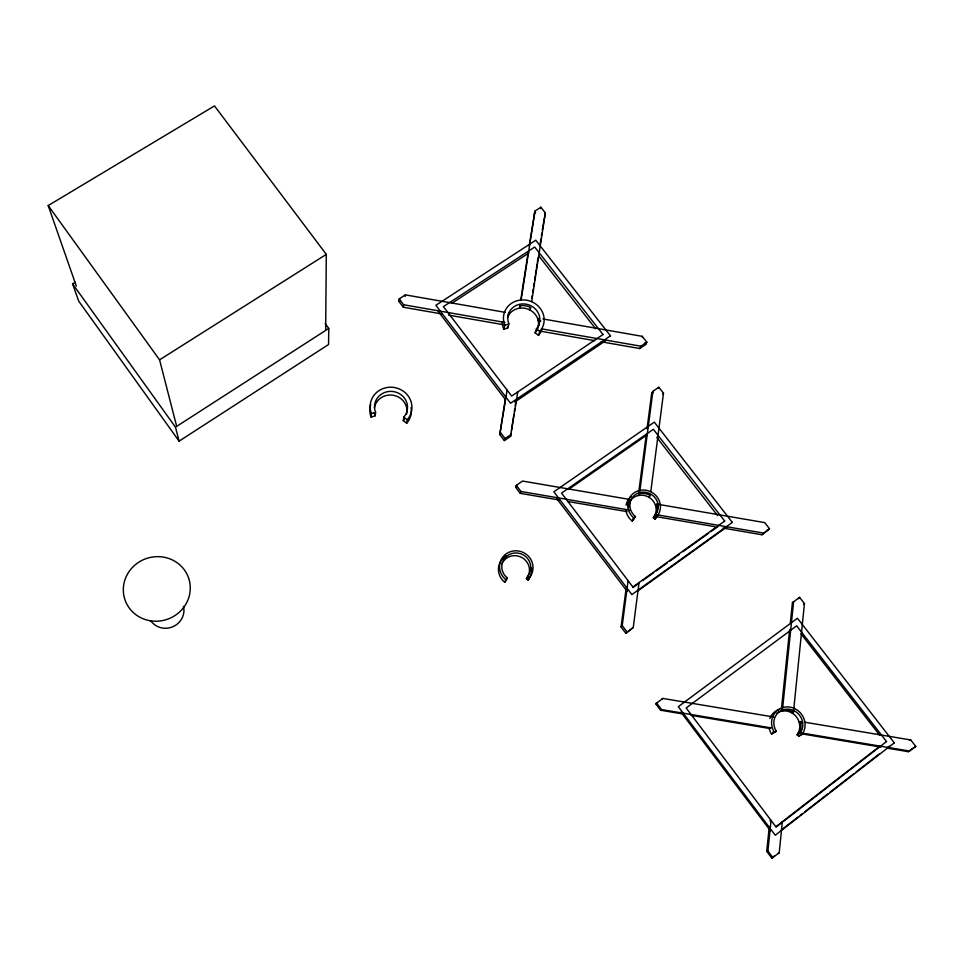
<?xml version="1.0" encoding="UTF-8"?>
<svg xmlns="http://www.w3.org/2000/svg" width="964" height="964" viewBox="0 0 964 964"><rect width="100%" height="100%" fill="white"/><g stroke="black" fill="none" stroke-linecap="round" stroke-linejoin="round"><path stroke-width="1.45" d="M325.663 329.049L326.302 254.376L214.49 105.907L48.2 205.561L76.325 286.103M325.181 323.591L328.772 328.411L328.555 344.51L179.099 441.151L78.686 301.105L72.577 283.826L75.12 282.259M375.574 412.218L375.225 415.761L371.116 417.171L371.441 413.628A20.931 19.786 8.6 0 1 394.433 387.528A20.931 19.786 8.6 0 1 407.218 419.798L406.675 423.292L403.289 420.605L403.808 417.087A16.521 15.617 8.6 0 0 393.722 391.613A16.521 15.617 8.6 0 0 375.574 412.218L371.441 413.628M769.284 826.654L766.729 851.381L771.778 858.093L779.201 852.899L782.298 822.268L781.105 822.69M792.215 713.119L793.432 712.42L804.446 603.585L799.578 597.331L792.42 602.705L790.347 622.768M789.649 629.48L781.202 711.263L782.382 710.576A15.014 14.086 50.7 0 1 793.432 712.42M772.959 857.767L767.898 851.043L771.055 820.412L769.887 820.834M782.382 710.576L793.601 601.741L792.42 602.705M442.211 314.011L403.314 307.215L398.891 301.37L399.18 298.876L405.362 294.876L505.257 312.36M403.314 307.215L403.615 304.745L399.18 298.876M405.157 296.454L405.362 294.876M626.166 588.185L621.081 626.962L625.865 633.312L633.264 627.468L639.048 582.557L637.855 584.063M650.784 491.628L663.485 393.204L658.834 387.263L652.881 391.36L651.664 393.517L647.037 428.811M638.807 491.616L646.374 433.896M621.081 626.962L622.226 625.6L628.106 580.689M638.301 495.496L639.494 493.676L652.881 391.36M505.473 398.084L499.798 434.535L504.377 440.572L510.534 436.379L510.992 433.463M511.438 430.547L513.908 414.52M514.354 411.604L514.8 408.688M515.258 405.772L515.933 401.398M530.369 307.637L529.995 310.034L530.754 307.576A16.123 14.966 17 0 0 520.211 305.733L519.488 308.191L519.861 305.793M531.839 298.069L532.2 295.683M532.755 292.104L533.212 289.128M533.67 286.151L534.128 283.175M534.586 280.211L535.273 275.764M535.502 274.282L536.189 269.848M536.406 268.366L537.093 263.931M537.322 262.461L537.996 258.039M540.262 243.362L540.937 238.964M541.382 236.047L541.84 233.119M542.286 230.203L545.335 212.911L540.876 207.248L534.96 211.068L529.188 245.916M510.534 436.379L517.776 391.926M531.682 301.575L545.335 212.911M520.789 299.816L528.272 251.797M499.798 434.535L507.076 390.071M521.15 299.72L534.96 211.068M539.828 331.435L536.454 328.808A16.159 15.002 17 0 0 526.103 304.166A16.159 15.002 17 0 0 508.884 323.988L507.739 327.989L503.762 329.327L504.883 325.326A20.473 18.991 17 0 1 526.718 300.226A20.473 18.991 17 0 1 539.828 331.435L538.502 335.388L535.141 332.785A16.063 14.918 17 0 0 530.308 310.203A16.063 14.918 17 0 0 507.558 317.349M508.462 315.481L509.149 313.035A16.123 14.966 17 0 0 507.57 317.18M540.479 208.634L540.876 207.248M535.141 332.785L536.454 328.808M537.177 329.182L537.526 328.146A16.123 14.966 17 0 0 539.033 318.265L538.237 320.687L540.816 321.132M504.377 440.572L505.064 438.548L511.245 434.342M559.506 500.075L520.223 493.339L515.595 487.206L516.33 485.35L522.548 481.06L629.625 499.436M520.223 493.339L520.97 491.495L516.33 485.35M506.329 555.698A16.737 16.159 25.6 0 0 504.738 582.244L507.305 578.002A14.605 14.086 25.5 0 1 504.907 558.036A14.605 14.086 25.5 0 1 525.272 556.24A14.605 14.086 25.5 0 1 527.706 576.195L526.392 578.774L528.139 580.171L529.453 577.605A16.846 16.255 25.5 0 0 526.645 554.577A16.846 16.255 25.5 0 0 503.16 556.65A16.846 16.255 25.5 0 0 505.907 579.677M504.738 582.244L507.305 578.002M641.952 336.918L642.241 336.328L542.913 318.951M601.174 341.786L639.759 348.522L640.927 346.209L646.844 342.184L642.241 336.328M639.759 348.522L645.663 344.51L646.844 342.184M658.364 388.082L658.834 387.263M662.774 394.421L663.485 393.204M629.962 501.244L630.902 499.774M625.853 509.775A16.521 15.605 31.1 0 0 632.191 521.054L635.481 516.511A14.412 13.604 31 0 1 632.746 497.05A14.412 13.604 31 0 1 652.628 495.351A14.412 13.604 31 0 1 655.399 514.824L657.147 516.186L655.05 519.102L653.315 517.74A14.315 13.532 31.1 0 0 648.953 497.279A14.315 13.532 31.1 0 0 628.926 503.232M632.191 521.054L635.481 516.511M649.049 497.34L650.278 495.52A14.376 13.568 31.1 0 0 639.494 493.676M655.641 505.895L656.894 504.112L764.717 522.609L769.525 528.754L761.934 534.743L722.976 528.067M653.315 517.74L655.568 514.559A14.376 13.568 31.1 0 0 656.894 504.112M625.865 633.312L633.264 627.468M761.934 534.743L769.525 528.754M684.211 714.191L660.605 710.239L655.737 703.768L656.592 703.057L661.473 709.54L771.296 727.916M661.955 699.165L662.834 698.43L773.839 717.035M799.578 597.331L798.674 598.692M660.605 710.239L661.473 709.54M803.47 604.368L804.446 603.585M771.778 858.093L774.887 855.671M887.699 748.233L908.341 751.691L909.823 750.522M910.57 749.944L915.8 746.449L910.751 739.966L804.53 722.169M908.341 751.691L915.8 746.449M781.202 830.064L797.831 817.171M800.204 815.327L802.578 813.483M804.964 811.64L827.522 794.131M829.896 792.288L853.646 773.863M856.032 772.019L879.783 753.595M886.904 748.064L889.278 746.232M775.948 826.678L880.337 745.835M655.737 703.768L662.834 698.43M638.035 590.787L727.133 526.73M632.926 587.606L639.024 583.22M642.687 580.593L653.664 572.712M656.098 570.965L667.088 563.084M669.522 561.325L679.283 554.324M682.946 551.697L708.564 533.297M710.998 531.55L718.325 526.296M569.29 488.917L647.193 434.788M515.595 487.206L517.15 486.145M651.664 393.517L653.146 392.505M514.8 402.012L605.669 340.69M451.67 303.383L528.959 252.93M398.891 301.37L400.434 300.37M534.189 213.827L535.671 212.875M179.099 441.151L175.472 427.16L328.772 328.411M176.364 425.148L159.578 359.837L326.302 254.376M768.983 727.615A17.28 16.207 50.8 0 0 771.549 734.05L773.393 732.905A14.978 14.05 50.8 0 1 772.887 732.062M801.94 734.604L800.12 733.158A15.075 14.135 50.7 0 0 798.132 713.637A15.075 14.135 50.7 0 0 778.852 712.131A15.075 14.135 50.7 0 0 776.309 731.29L774.454 732.447A17.4 16.304 50.7 0 1 777.382 710.335A17.4 16.304 50.7 0 1 799.638 712.083A17.4 16.304 50.7 0 1 801.94 734.604L798.855 736.195L797.059 734.761A14.978 14.05 50.8 0 0 795.324 715.601A14.978 14.05 50.8 0 0 776.406 713.481M771.549 734.05L776.309 731.29M798.047 733.23L799.264 732.592L909.835 751.089M797.059 734.761L800.12 733.158M909.534 740.473L910.751 739.966M504.883 325.326L508.884 323.988M766.729 851.381L767.898 851.043M778.008 853.236L779.201 852.899M801.915 722.614L799.156 722.144L800.373 721.482A15.014 14.086 50.7 0 1 799.264 732.592M691.152 715.36L770.14 728.567M802.193 733.929L880.807 747.088M520.97 491.495L629.588 510.113M656.918 514.788L763.584 533.068M567.627 501.461L627.094 511.643M654.315 516.306L714.902 526.681M403.615 304.745L504.991 322.458M541.407 328.82L640.927 346.209M448.694 315.144L504.317 324.868M539.322 330.977L594.74 340.666M403.808 417.087L407.218 419.798M527.706 576.195L529.453 577.605M644.518 343.051L645.663 344.51M767.26 529.682L767.862 530.441M538.539 255.568L595.535 328.628M656.761 437.294L717.662 515.668M800.951 633.782L879.59 735.098M438.186 311.336L505.293 399.421M556.602 498.388L627.106 591.281M500.461 432.487L505.064 438.548M622.226 625.6L627.034 631.974M680.994 712.191L770.465 830.799M48.2 205.561L159.578 359.837M72.577 283.826L175.472 427.16M657.303 515.222A16.521 15.605 31.1 0 1 655.05 519.102M626.046 505.172A16.521 15.605 31.1 0 1 631.263 496.52M633.517 519.427A14.315 13.532 31.1 0 1 632.746 518.777M634.155 518.15A16.629 15.701 31 0 1 630.998 495.689A16.629 15.701 31 0 1 653.929 493.737A16.629 15.701 31 0 1 657.147 516.186M629.118 507.438A14.376 13.568 31.1 0 1 630.974 499.665M183.473 606.296A18.147 17.4 -20.2 0 1 173.086 626.636A18.147 17.4 -20.2 0 1 150.854 620.852M411.062 407.555A20.798 19.678 8.6 0 1 406.675 423.292M371.116 417.171A20.798 19.678 8.6 0 1 370.742 404.434M374.418 407.736A16.424 15.532 8.6 0 1 393.818 395.373A16.424 15.532 8.6 0 1 406.567 414.339M404.506 419.015A16.424 15.532 8.6 0 1 403.289 420.605M375.225 415.761A16.424 15.532 8.6 0 1 374.418 412.869M507.739 327.989A16.063 14.918 17 0 1 507.389 327.085M542.045 328.965A20.352 18.894 17 0 1 538.502 335.388M503.762 329.327A20.352 18.894 17 0 1 502.34 322.024M531.501 567.796A16.737 16.159 25.6 0 1 528.139 580.171M501.895 563.663A14.508 14.002 25.6 0 1 522.512 557.891A14.508 14.002 25.6 0 1 526.392 578.774M506.112 580.569A14.508 14.002 25.6 0 1 505.341 579.906M769.802 718.505A17.28 16.207 50.8 0 1 779.033 709.54M801.397 722.084A17.28 16.207 50.8 0 1 801.662 723.205M799.469 735.327A17.28 16.207 50.8 0 1 798.855 736.195M894.303 742.846L775.261 835.21L678.294 706.684L797.445 618.213L894.303 742.846M886.519 741.545L776.092 827.076L686.163 707.998L796.662 625.817L886.519 741.545M732.327 522.38L631.902 594.571L553.866 491.785L654.303 422.136L732.327 522.38M724.711 521.066L632.878 586.98L561.53 493.098L653.363 429.317L724.711 521.066M603.006 334.52L511.643 396.059L443.392 306.612L534.719 247.025L603.006 334.52M610.453 335.821L510.534 403.229L435.885 305.299L535.767 240.229L610.453 335.821M149.516 620.635A33.632 32.137 -18.8 0 0 188.727 578.388A33.632 32.137 -18.8 0 0 132.116 567.772A33.632 32.137 -18.8 0 0 149.516 620.635"/></g></svg>
